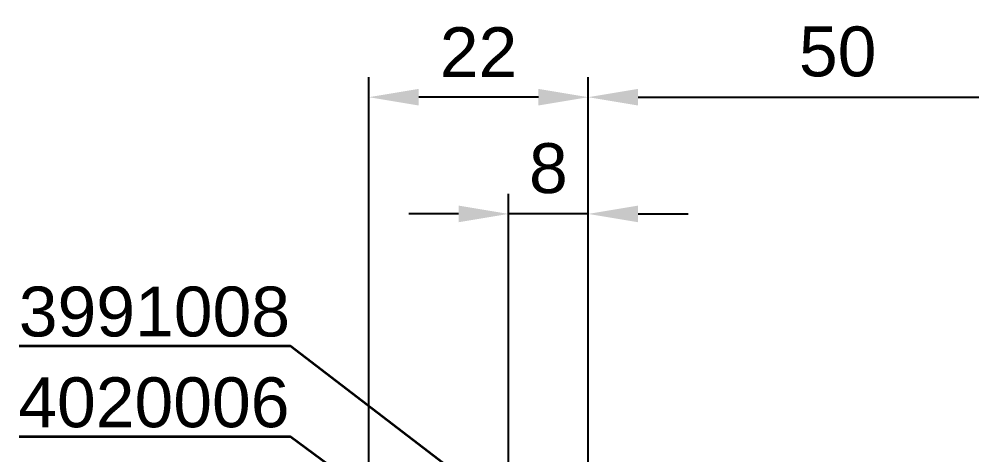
# Model space of a CAD drawing. Header units: millimetres. Extents: x -1 to 196, y 0 to 128.
# Drawn here: x 31.3 to 126.8, y 84.3 to 128 of the extents above; entities that cross this region are included whole.
import ezdxf

# ---------------------------------------------------------------- set-up
doc = ezdxf.new("R2010")
doc.units = ezdxf.units.MM
doc.header["$PDMODE"] = 3
doc.header["$PDSIZE"] = -2
doc.layers.add('AM_5', color=3, linetype='Continuous', lineweight=25)
doc.layers.add('AM_6', color=2, linetype='Continuous', lineweight=35)
doc.styles.add('SBS_Standard', font='arial.ttf')
doc.styles.add('SWISS', font='swiss.ttf')
doc.dimstyles.new('SBS1-1$0', dxfattribs={"dimtxt": 2.5, "dimasz": 2.5, "dimexe": 1, "dimexo": 0, "dimgap": 1, "dimtad": 1, "dimtoh": 1, "dimdsep": 46, "dimtxsty": 'SBS_Standard', "dimcen": 0, "dimclrd": 256, "dimclre": 256, "dimclrt": 30, "dimadec": 1, "dimazin": 2, "dimtp": 0.1, "dimtm": 0.1, "dimtfac": 0.71, "dimtmove": 0, "dimatfit": 3, "dimfxl": 1, "dimlwd": -1, "dimlwe": -1, "dimarcsym": 1})

# ---------------------------------------------------------------- blocks, each defined once
blk = doc.blocks.new('*D42')
at = {"layer": 'AM_5', "transparency": 16777216}
for p, q in [((66.34427596157667, 82.31864445791871), (66.34427596157667, 122.2000000000007)), ((88.34427596157667, 80.42280751397266), (88.34427596157667, 122.2000000000007)), ((83.34427596157667, 120.2000000000007), (71.34427596157667, 120.2000000000007))]:
    blk.add_line(p, q, dxfattribs=at)
for points in [[(71.34427596157667, 121.0333333333341), (71.34427596157667, 119.3666666666674), (66.34427596157667, 120.2000000000007)], [(83.34427596157667, 121.0333333333341), (83.34427596157667, 119.3666666666674), (88.34427596157667, 120.2000000000007)]]:
    blk.add_solid(points, dxfattribs=at)
at = {"layer": 'Defpoints', "color": 0, "transparency": 16777216}
for p in [(66.34427596157667, 120.2000000000007), (66.34427596157667, 82.31864445791871), (88.34427596157667, 80.42280751397266)]:
    blk.add_point(p, dxfattribs=at)
at = {"layer": 'AM_5', "color": 30, "transparency": 16777216, "insert": (77.34427596157667, 124.7102319236024), "char_height": 5, "attachment_point": 5, "style": 'SBS_Standard'}
blk.add_mtext('22', dxfattribs=at)
blk = doc.blocks.new('*D43')
at = {"layer": 'AM_5', "transparency": 16777216}
for p, q in [((80.34427596157667, 52.8186444579369), (80.34427596157667, 110.5)), ((88.34427596157667, 80.42280751397266), (88.34427596157667, 110.5)), ((75.34427596157667, 108.5), (70.34427596157667, 108.5)), ((88.34427596157667, 108.5), (80.34427596157667, 108.5)), ((93.34427596157667, 108.5), (98.34427596157667, 108.5))]:
    blk.add_line(p, q, dxfattribs=at)
for points in [[(75.34427596157667, 109.3333333333333), (75.34427596157667, 107.6666666666667), (80.34427596157667, 108.5)], [(93.34427596157667, 109.3333333333333), (93.34427596157667, 107.6666666666667), (88.34427596157667, 108.5)]]:
    blk.add_solid(points, dxfattribs=at)
at = {"layer": 'Defpoints', "color": 0, "transparency": 16777216}
for p in [(80.34427596157667, 108.5), (88.34427596157667, 80.42280751397266), (80.34427596157667, 52.8186444579369)]:
    blk.add_point(p, dxfattribs=at)
at = {"layer": 'AM_5', "color": 30, "transparency": 16777216, "insert": (84.34427596157667, 113.0528649386085), "char_height": 5, "attachment_point": 5, "style": 'SBS_Standard'}
blk.add_mtext('8', dxfattribs=at)
blk = doc.blocks.new('*D46')
at = {"layer": 'AM_5', "transparency": 16777216}
for p, q in [((88.34427596157667, 80.42280751397266), (88.34427596157667, 122.2000000000007)), ((138.3442759615785, 80.42280751397266), (138.3442759615785, 122.2000000000007)), ((93.34427596157667, 120.2000000000007), (133.3442759615785, 120.2000000000007))]:
    blk.add_line(p, q, dxfattribs=at)
for points in [[(93.34427596157667, 121.0333333333341), (93.34427596157667, 119.3666666666674), (88.34427596157667, 120.2000000000007)], [(133.3442759615785, 121.0333333333341), (133.3442759615785, 119.3666666666674), (138.3442759615785, 120.2000000000007)]]:
    blk.add_solid(points, dxfattribs=at)
at = {"layer": 'Defpoints', "color": 0, "transparency": 16777216}
for p in [(138.3442759615785, 120.2000000000007), (88.34427596157667, 80.42280751397266), (138.3442759615785, 80.42280751397266)]:
    blk.add_point(p, dxfattribs=at)
at = {"layer": 'AM_5', "color": 30, "transparency": 16777216, "insert": (113.3442759615776, 124.7528649386092), "char_height": 5, "attachment_point": 5, "style": 'SBS_Standard'}
blk.add_mtext('50', dxfattribs=at)

msp = doc.modelspace()

# ---------------------------------------------------------------- linework, layer by layer
at = {"layer": 'AM_6', "color": 3}
for points in [[(75.38282204593025, 82.3186444579369), (58.48282204593062, 95.2372889158687), (31.28282204592989, 95.2372889158687)], [(80.64427596117577, 69.78733106175059), (58.48282204593062, 86.13728891587016), (31.28282204592989, 86.13728891587016)]]:
    msp.add_lwpolyline(points, dxfattribs=at)

# ---------------------------------------------------------------- texts
at = {"layer": 'AM_5', "color": 30, "style": 'SWISS'}
for s, p in [('3991008', (31.25688857681899, 96.21563243250421)), ('4020006', (31.20257764674471, 87.11563243250203))]:
    msp.add_text(s, height=5, dxfattribs=at).set_placement(p)

# ---------------------------------------------------------------- dimensions: what is measured, and where the dimension line sits
at = {"layer": 'AM_5'}
dim = msp.add_linear_dim(base=(138.3442759615785, 120.2000000000007), p1=(88.34427596157667, 80.42280751397266), p2=(138.3442759615785, 80.42280751397266), dimstyle='SBS1-1$0', override={"dimscale": 2}, dxfattribs=at)
dim.commit()
dim.dimension.update_dxf_attribs({"geometry": '*D46', "text_midpoint": (113.3442759615776, 124.7528649386092)})
for base, p2, picture, middle in [((66.34427596157667, 120.2000000000007), (66.34427596157667, 82.31864445791871), '*D42', (77.34427596157667, 124.7102319236024)), ((80.34427596157667, 108.5), (80.34427596157667, 52.8186444579369), '*D43', (84.34427596157667, 113.0528649386085))]:
    dim = msp.add_linear_dim(base=base, p1=(88.34427596157667, 80.42280751397266), p2=p2, angle=180, dimstyle='SBS1-1$0', override={"dimscale": 2}, dxfattribs=at)
    dim.commit()
    dim.dimension.update_dxf_attribs({"geometry": picture, "text_midpoint": middle})

doc.saveas('drawing.dxf')
